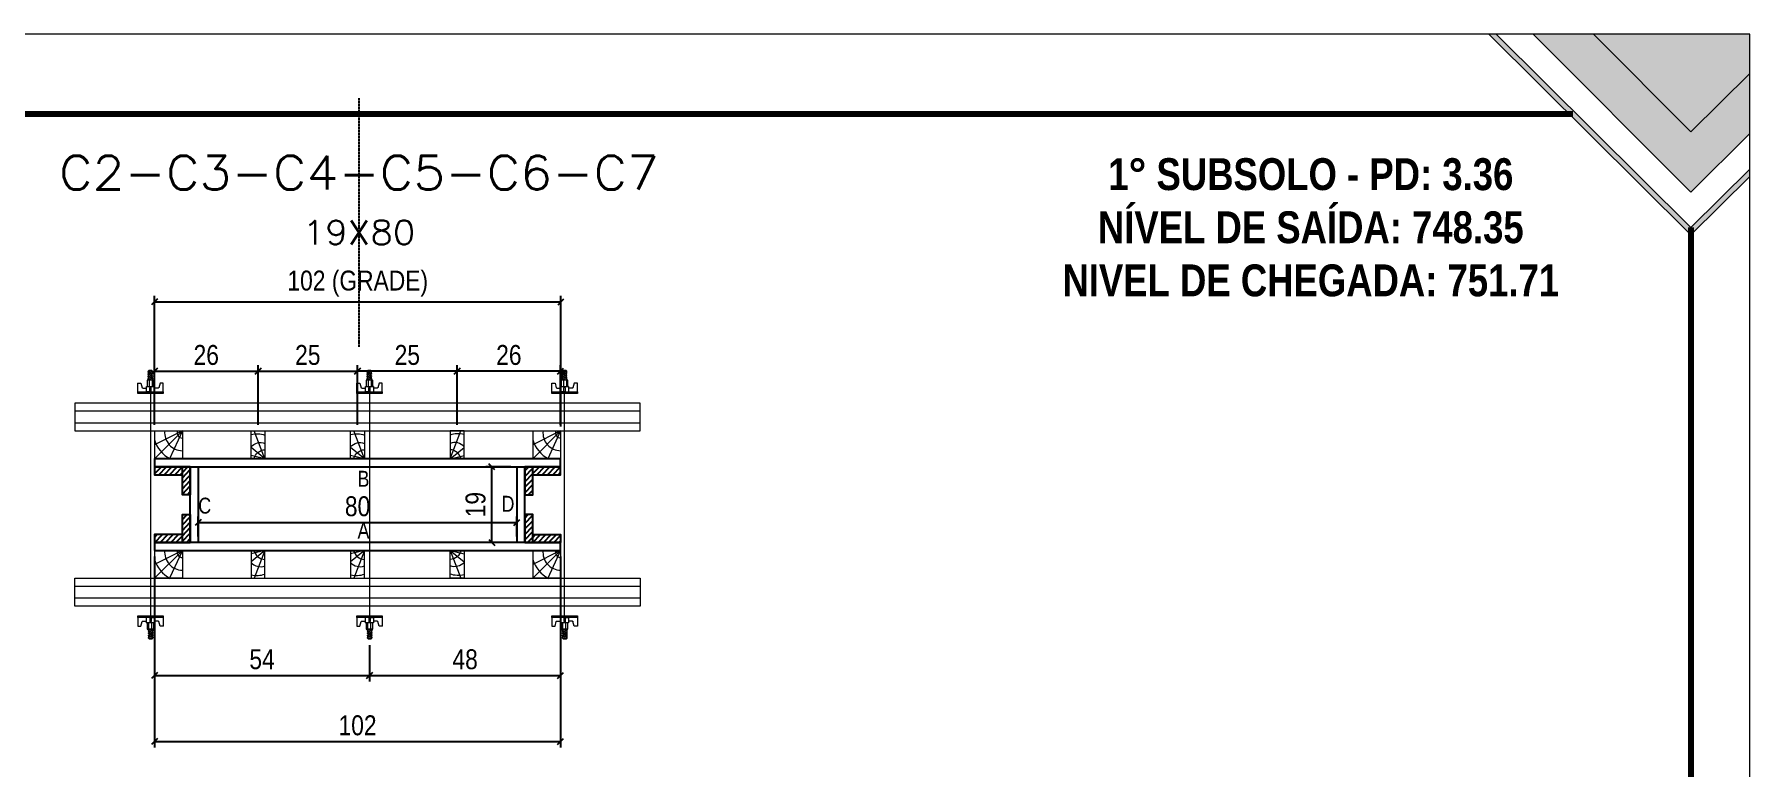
# Model space of a CAD drawing. Extents: x 71 to 6311, y -2991 to 2643.
# Drawn here: x 2280 to 3141, y -2310 to -1941 of the extents above; entities that cross this region are included whole.
import ezdxf
from ezdxf.enums import TextEntityAlignment as Align

# ---------------------------------------------------------------- set-up
doc = ezdxf.new("R2010")
doc.units = 0
doc.linetypes.add('HIDDEN', pattern=[0.375, 0.25, -0.125])
for name, color, linetype in [('COTA', 241, 'Continuous'), ('NOMENCLATURA', 7, 'Continuous'), ('Painéis', 200, 'Continuous'), ('PONTALETE', 7, 'Continuous'), ('SARRAFO', 251, 'Continuous'), ('Texto de Titulo', 7, 'Continuous'), ('Texto Qtd Sarr', 242, 'Continuous')]:
    doc.layers.add(name, color=color, linetype=linetype)
for name, color, linetype, lineweight in [('Folhas', 255, 'Continuous', 9), ('Hachura', 251, 'Continuous', 9), ('Madeira', 126, 'Continuous', 18), ('Perfil Metálico', 224, 'Continuous', 18), ('Texto Seção', 7, 'Continuous', 15)]:
    doc.layers.add(name, color=color, linetype=linetype, lineweight=lineweight)
doc.styles.add('COTA TECNICA 2X', font='techl___.ttf', dxfattribs={"height": 10})
doc.styles.add('ROMANC', font='techb___.ttf', dxfattribs={"height": 2.5})
doc.styles.add('ROMANS', font='romans.shx', dxfattribs={"oblique": 19})
doc.styles.get("Standard").update_dxf_attribs({"font": 'arial.ttf'})
doc.dimstyles.new('SECAO PILAR', dxfattribs={"dimtxt": 10, "dimasz": 3, "dimexe": 3, "dimexo": 3, "dimgap": 3, "dimtad": 1, "dimdec": 1, "dimlfac": 0.5, "dimzin": 12, "dimdsep": 46, "dimtxsty": 'COTA TECNICA 2X', "dimblk1": 'OBLIQUE', "dimblk2": 'OBLIQUE', "dimsah": 1, "dimcen": 0.9, "dimclrd": 256, "dimclre": 256, "dimclrt": 256, "dimadec": 1, "dimazin": 3, "dimtfac": 1, "dimtdec": 1, "dimtmove": 0, "dimatfit": 3, "dimfxl": 1, "dimtolj": 1, "dimtzin": 12, "dimarcsym": 0})
pattern_1 = [(46, (4027.2305, -2336.682), (-1.3703423, 1.3233242), [])]
pattern_2 = [(46, (4027.2305, -2348.682), (-1.3703423, 1.3233242), [])]
pattern_3 = [(46, (3907.2305, -2336.682), (-1.3703423, 1.3233242), [])]
pattern_4 = [(46, (3907.2305, -2348.682), (-1.3703423, 1.3233242), [])]

# ---------------------------------------------------------------- blocks, each defined once
blk = doc.blocks.new('9999999999')
at = {"transparency": 33554687}
h = blk.add_hatch(color=30, dxfattribs=at)
h.dxf.hatch_style = 1
h.paths.add_polyline_path([(1357.72, 1050), (1354.03, 1050), (1455.46, 949.33), (1485, 978.68), (1485, 982.35), (1455.46, 952.99)])
at = {"true_color": 0x000000, "transparency": 33554687}
h = blk.add_hatch(color=18, dxfattribs=at)
h.dxf.hatch_style = 1
h.paths.add_polyline_path([(1406.56, 1050), (1376.24, 1050), (1455.46, 970.78), (1485, 1000.13), (1485, 1030.36), (1455.51, 1001.06)])
at = {"true_color": 0xff7f00, "transparency": 33554687}
h = blk.add_hatch(color=30, dxfattribs=at)
h.dxf.hatch_style = 1
h.paths.add_polyline_path([(1485, 1030.36), (1485, 1050), (1406.56, 1050), (1455.51, 1001.06)])
at = {"color": 30, "transparency": 33554687}
for points in [[(1485, 978.68), (1455.46, 949.33), (1354.03, 1050)], [(1485, 982.35), (1455.46, 952.99), (1357.72, 1050)], [(1376.24, 1050), (1455.46, 970.78), (1485, 1000.13)], [(1406.56, 1050), (1455.51, 1001.06), (1485, 1030.36)]]:
    blk.add_lwpolyline(points, dxfattribs=at)
at = {"layer": 'Folhas'}
blk.add_lwpolyline([(0, 0), (1485, 0), (1485, 1050), (0, 1050)], close=True, dxfattribs=at)
at = {"layer": 'Folhas', "color": 30, "const_width": 3}
for points in [[(1396.18, 1010), (50, 1010), (50, 40), (1396.18, 40)], [(1455.46, 97.01), (1455.46, 952.99)]]:
    blk.add_lwpolyline(points, dxfattribs=at)
blk = doc.blocks.new('_Oblique')
at = {"color": 0, "linetype": 'ByBlock', "lineweight": -2}
blk.add_line((-0.5, -0.5), (0.5, 0.5), dxfattribs=at)
blk = doc.blocks.new('*D459')
at = {"layer": 'COTA', "lineweight": -2, "transparency": 16777216}
for p, q in [((2340.23, -2203.68), (2340.23, -2299.67)), ((2544.23, -2203.68), (2544.23, -2299.67)), ((2340.23, -2296.67), (2544.23, -2296.67))]:
    blk.add_line(p, q, dxfattribs=at)
at = {"layer": 'Defpoints', "color": 0, "transparency": 16777216}
for p in [(2340.23, -2200.68), (2544.23, -2200.68), (2544.23, -2296.67)]:
    blk.add_point(p, dxfattribs=at)
at = {"layer": 'COTA', "lineweight": -2, "transparency": 16777216, "xscale": 3, "yscale": 3, "zscale": 3, "rotation": 180}
blk.add_blockref('_Oblique', (2340.23, -2296.67), dxfattribs=at)
at = {"layer": 'COTA', "lineweight": -2, "transparency": 16777216, "xscale": 3, "yscale": 3, "zscale": 3}
blk.add_blockref('_Oblique', (2544.23, -2296.67), dxfattribs=at)
at = {"layer": 'COTA', "transparency": 16777216, "insert": (2442.23, -2288.56), "char_height": 10, "attachment_point": 5, "style": 'COTA TECNICA 2X'}
blk.add_mtext('\\A1;102', dxfattribs=at)
blk = doc.blocks.new('*D460')
at = {"layer": 'COTA', "lineweight": -2, "transparency": 16777216}
for p, q in [((2362.23, -2193.68), (2362.23, -2183.68)), ((2362.23, -2186.68), (2522.23, -2186.68)), ((2522.23, -2193.68), (2522.23, -2183.68))]:
    blk.add_line(p, q, dxfattribs=at)
at = {"layer": 'Defpoints', "color": 0, "transparency": 16777216}
for p in [(2522.23, -2186.68), (2362.23, -2196.68), (2522.23, -2196.68)]:
    blk.add_point(p, dxfattribs=at)
at = {"layer": 'COTA', "lineweight": -2, "transparency": 16777216, "xscale": 3, "yscale": 3, "zscale": 3, "rotation": 180}
blk.add_blockref('_Oblique', (2362.23, -2186.68), dxfattribs=at)
at = {"layer": 'COTA', "lineweight": -2, "transparency": 16777216, "xscale": 3, "yscale": 3, "zscale": 3}
blk.add_blockref('_Oblique', (2522.23, -2186.68), dxfattribs=at)
at = {"layer": 'COTA', "transparency": 16777216, "insert": (2442.23, -2178.56), "char_height": 10, "attachment_point": 5, "style": 'COTA TECNICA 2X'}
blk.add_mtext('\\A1;80', dxfattribs=at)
blk = doc.blocks.new('B1A.E')
at = {"layer": 'Madeira', "linetype": 'ByBlock', "ltscale": 0.05}
for p, q in [((0, 7), (0, 0)), ((0, 7), (0, 0)), ((7, 7), (7, 0)), ((7, 7), (7, 0))]:
    blk.add_line(p, q, dxfattribs=at)
at = {"layer": 'Madeira', "ltscale": 0.05}
for p, q in [((0, 7), (7, 7)), ((7, 7), (0, 0)), ((7, 7), (0, 3.5)), ((7, 7), (3.77, 0)), ((7, 0), (0, 0))]:
    blk.add_line(p, q, dxfattribs=at)
for centre, radius, start, end in [((7.54, 7), 7.87, 196.5528, 242.8845), ((7.08, 6.57), 4.53, 174.4861, 268.9531), ((7.09, 6.61), 1.41, 163.7819, 266.2825)]:
    blk.add_arc(centre, radius, start, end, dxfattribs=at)
blk = doc.blocks.new('B1A.D')
at = {"layer": 'COTA', "linetype": 'ByBlock'}
blk.add_blockref('B1A.E', (-7, 0), dxfattribs=at)
blk = doc.blocks.new('B1B.E')
at = {"layer": 'Madeira', "linetype": 'ByBlock', "ltscale": 0.05}
for p, q in [((0, 0), (0, -7)), ((0, 0), (0, -7)), ((7, 0), (7, -7)), ((7, 0), (7, -7))]:
    blk.add_line(p, q, dxfattribs=at)
at = {"layer": 'Madeira', "ltscale": 0.05}
for p, q in [((0, 0), (7, 0)), ((7, 0), (0, -7)), ((7, 0), (0, -3.5)), ((7, 0), (3.77, -7)), ((7, -7), (0, -7))]:
    blk.add_line(p, q, dxfattribs=at)
for centre, radius, start, end in [((7.08, -0.43), 4.53, 174.4861, 268.9531), ((7.09, -0.39), 1.41, 163.7819, 266.2825), ((7.54, 0), 7.87, 196.5528, 242.8845)]:
    blk.add_arc(centre, radius, start, end, dxfattribs=at)
blk = doc.blocks.new('B1B.D')
at = {"layer": 'Madeira', "linetype": 'ByBlock', "ltscale": 0.05}
for p, q in [((-7, 0), (-7, -7)), ((-7, 0), (-7, -7)), ((0, 0), (0, -7)), ((0, 0), (0, -7))]:
    blk.add_line(p, q, dxfattribs=at)
at = {"layer": 'Madeira', "ltscale": 0.05}
for p, q in [((-7, 0), (0, 0)), ((0, 0), (-7, -7)), ((0, 0), (-7, -3.5)), ((0, 0), (-3.23, -7)), ((0, -7), (-7, -7))]:
    blk.add_line(p, q, dxfattribs=at)
for centre, radius, start, end in [((0.54, 0), 7.87, 196.5528, 242.8845), ((0.08, -0.44), 4.53, 174.4861, 268.9531), ((0.09, -0.39), 1.41, 163.7819, 266.2825)]:
    blk.add_arc(centre, radius, start, end, dxfattribs=at)
blk = doc.blocks.new('*D463')
at = {"layer": 'COTA', "lineweight": -2, "transparency": 16777216}
for p, q in [((2340.23, -2132.88), (2340.23, -2072.88)), ((2340.23, -2075.88), (2544.41, -2075.88)), ((2544.41, -2138.47), (2544.41, -2072.88))]:
    blk.add_line(p, q, dxfattribs=at)
at = {"layer": 'Defpoints', "color": 0, "transparency": 16777216}
for p in [(2544.41, -2075.88), (2340.23, -2135.88), (2544.41, -2141.47)]:
    blk.add_point(p, dxfattribs=at)
at = {"layer": 'COTA', "lineweight": -2, "transparency": 16777216, "xscale": 3, "yscale": 3, "zscale": 3, "rotation": 180}
blk.add_blockref('_Oblique', (2340.23, -2075.88), dxfattribs=at)
at = {"layer": 'COTA', "lineweight": -2, "transparency": 16777216, "xscale": 3, "yscale": 3, "zscale": 3}
blk.add_blockref('_Oblique', (2544.41, -2075.88), dxfattribs=at)
at = {"layer": 'COTA', "transparency": 16777216, "insert": (2442.32, -2066.66), "char_height": 10, "attachment_point": 5, "style": 'COTA TECNICA 2X'}
blk.add_mtext('\\A1;102 (GRADE)', dxfattribs=at)
blk = doc.blocks.new('MEIO PONTALETE')
at = {"layer": 'Madeira'}
for q in [(2.71, 7), (3.5, 2.88), (3.5, 0.87)]:
    blk.add_line((0, 0), q, dxfattribs=at)
blk.add_lwpolyline([(0, 0), (3.5, 0), (3.5, 7), (0, 7)], close=True, dxfattribs=at)
for centre, radius, start, end in [((2.04, 0.06), 6.23, 76.4499, 109.0913), ((1.09, 0.9), 3.19, 40.9063, 109.9847), ((-0.21, -0.78), 3.09, 14.6322, 86.0383)]:
    blk.add_arc(centre, radius, start, end, dxfattribs=at)
blk = doc.blocks.new('BLOCK 2')
at = {"layer": 'PONTALETE', "color": 1, "xscale": -2, "yscale": 2, "zscale": 2}
blk.add_blockref('MEIO PONTALETE', (131231.05, 34113.97), dxfattribs=at)
blk = doc.blocks.new('A2')
at = {"layer": 'COTA', "linetype": 'ByBlock'}
blk.add_blockref('BLOCK 2', (-131205.24, -34118.58), dxfattribs=at)
blk = doc.blocks.new('B2A')
at = {"layer": 'COTA', "linetype": 'ByBlock', "xscale": 10, "yscale": 10, "zscale": 10}
blk.add_blockref('A2', (-188.1, 46), dxfattribs=at)
blk = doc.blocks.new('B2A.E')
at = {"layer": 'COTA', "linetype": 'ByBlock', "xscale": 0.05000874370170691, "yscale": 0.05000874370170691, "zscale": 0.05000874370170691}
blk.add_blockref('B2A', (0, 0), dxfattribs=at)
blk = doc.blocks.new('B2B.E')
at = {"layer": 'COTA', "linetype": 'ByBlock'}
blk.add_blockref('B2A.E', (0, -7), dxfattribs=at)
blk = doc.blocks.new('*D464')
at = {"layer": 'COTA', "lineweight": -2, "transparency": 16777216}
for p, q in [((2340.23, -2137.68), (2340.23, -2107.68)), ((2340.23, -2110.68), (2392.23, -2110.68)), ((2392.23, -2137.68), (2392.23, -2107.68))]:
    blk.add_line(p, q, dxfattribs=at)
at = {"layer": 'Defpoints', "color": 0, "transparency": 16777216}
for p in [(2392.23, -2110.68), (2340.23, -2140.68), (2392.23, -2140.68)]:
    blk.add_point(p, dxfattribs=at)
at = {"layer": 'COTA', "lineweight": -2, "transparency": 16777216, "xscale": 3, "yscale": 3, "zscale": 3, "rotation": 180}
blk.add_blockref('_Oblique', (2340.23, -2110.68), dxfattribs=at)
at = {"layer": 'COTA', "lineweight": -2, "transparency": 16777216, "xscale": 3, "yscale": 3, "zscale": 3}
blk.add_blockref('_Oblique', (2392.23, -2110.68), dxfattribs=at)
at = {"layer": 'COTA', "transparency": 16777216, "insert": (2366.23, -2102.58), "char_height": 10, "attachment_point": 5, "style": 'COTA TECNICA 2X'}
blk.add_mtext('\\A1;26', dxfattribs=at)
blk = doc.blocks.new('C')
at = {"layer": 'Hachura', "color": 0}
for p, q in [((0, 3.22), (0, -3.22)), ((0.45, 3.22), (0, 3.22)), ((0.46, 3.16), (0, 3.16)), ((0.46, 3.05), (0, 3.05)), ((0.46, 2.88), (0, 2.88)), ((0, 2.75), (0, -1.16)), ((0.46, 2.65), (0, 2.65)), ((0.46, 2.23), (0, 2.23)), ((0.46, 1.51), (0, 1.51)), ((0.39, 0.49), (0.17, 0.49)), ((0.45, -3.23), (0.45, 3.22)), ((0.45, 3.22), (2.58, 3.22)), ((1.74, 0.97), (0.45, 0.97)), ((1.45, 0.1), (0.45, 0.1)), ((1.35, 1.94), (1.35, 0.96)), ((2.58, 2.39), (1.47, 2.09)), ((1.74, -0.97), (1.74, 0.97)), ((1.74, 0.97), (1.74, 0.84)), ((1.74, 0.97), (1.74, 0.84)), ((1.74, 0.84), (3.35, 0.84)), ((3.35, 0.45), (1.74, 0.45)), ((2.58, 3.22), (2.58, 2.39)), ((3.32, 0.84), (3.32, -0.84)), ((3.35, 0.84), (3.35, -0.84)), ((3.68, 0.45), (3.35, 0.45)), ((3.84, -0.52), (3.35, 0.45)), ((3.35, 0.06), (3.67, -0.57)), ((3.68, 0.45), (4.16, -0.52)), ((3.72, 0.5), (4.25, -0.57)), ((4.37, -0.55), (3.83, 0.53)), ((4.15, 0.45), (3.93, 0.45)), ((4.42, -0.52), (3.93, 0.45)), ((4.15, 0.45), (4.26, 0.45)), ((4.26, 0.45), (4.74, -0.52)), ((4.3, 0.5), (4.83, -0.57)), ((4.95, -0.55), (4.41, 0.53)), ((4.51, 0.45), (4.84, 0.45)), ((5, -0.52), (4.51, 0.45)), ((4.84, 0.45), (5.32, -0.52)), ((4.88, 0.5), (5.41, -0.57)), ((5.53, -0.55), (4.99, 0.53)), ((5.58, -0.52), (5.09, 0.45)), ((5.42, 0.45), (5.09, 0.45)), ((5.58, -0.52), (5.09, 0.45)), ((5.42, 0.45), (5.74, -0.19)), ((5.46, 0.5), (5.74, -0.07)), ((5.74, 0.19), (5.57, 0.53)), ((5.74, 0.32), (5.68, 0.45)), ((5.68, 0.45), (5.74, 0.45)), ((5.74, 0.45), (5.9, 0.29)), ((5.74, 0.45), (5.74, -0.52)), ((5.9, -0.36), (5.9, 0.29)), ((0.45, 0), (0, 0)), ((0.46, -1.52), (0, -1.52)), ((0.46, -2.23), (0, -2.23)), ((0.46, -2.65), (0, -2.65)), ((0.46, -2.88), (0, -2.88)), ((0.46, -3.05), (0, -3.05)), ((0.46, -3.16), (0, -3.16)), ((0, -3.22), (2.57, -3.22)), ((0.08, -0.48), (0.29, -0.48)), ((0.29, -0.48), (0.4, -0.48)), ((0.45, 0), (0.45, -0.97)), ((0.45, -0.16), (1.45, -0.16)), ((0.45, -0.65), (0.45, -0.32)), ((0.45, -3.23), (0.45, -0.65)), ((0.45, -0.97), (1.74, -0.97)), ((1.35, -1.94), (1.35, -0.97)), ((2.58, -2.39), (1.47, -2.1)), ((3.35, -0.32), (1.74, -0.32)), ((3.35, -0.84), (1.74, -0.84)), ((2.58, -3.23), (2.58, -2.39)), ((3.35, -0.07), (3.58, -0.52)), ((3.35, -0.52), (3.58, -0.52)), ((3.84, -0.52), (4.16, -0.52)), ((4.42, -0.52), (4.74, -0.52)), ((4.63, -0.52), (4.74, -0.52)), ((5, -0.52), (5.32, -0.52)), ((5.58, -0.52), (5.74, -0.52)), ((5.74, -0.52), (5.9, -0.36)), ((5.74, -0.52), (5.74, -0.52))]:
    blk.add_line(p, q, dxfattribs=at)
for centre, radius, start, end in [((1.52, 1.94), 0.161, 104.7436, 180), ((1.44, -0.03), 0.129, 272.695, 87.305), ((3.81, 0.39), 0.143, 25.5688, 154.4312), ((4.39, 0.39), 0.143, 25.5688, 154.4312), ((4.97, 0.39), 0.143, 25.5688, 154.4312), ((5.55, 0.39), 0.143, 25.5688, 154.4312), ((0.17, -0.37), 0.174, 221.744, 317.8592), ((1.52, -1.94), 0.161, 180, 255.2564), ((3.71, -0.4), 0.174, 222.1408, 318.256), ((4.29, -0.4), 0.174, 222.1408, 318.256), ((4.87, -0.4), 0.174, 222.1408, 318.256), ((5.45, -0.4), 0.174, 222.1408, 318.256), ((5.61, -0.4), 0.174, 317.8592, 318.256)]:
    blk.add_arc(centre, radius, start, end, dxfattribs=at)
blk = doc.blocks.new('PAR.CIM')
at = {"layer": 'Hachura', "linetype": 'Continuous', "xscale": -1, "rotation": 270}
blk.add_blockref('C', (0, 0), dxfattribs=at)
blk = doc.blocks.new('PAR.BAI')
at = {"layer": 'Hachura', "linetype": 'Continuous', "xscale": -1, "rotation": 90}
blk.add_blockref('C', (0, 0), dxfattribs=at)
blk = doc.blocks.new('*D465')
at = {"layer": 'COTA', "lineweight": -2, "transparency": 16777216}
for p, q in [((2340.23, -2231.68), (2340.23, -2266.48)), ((2448.3, -2248.28), (2448.3, -2266.48)), ((2340.23, -2263.48), (2448.3, -2263.48))]:
    blk.add_line(p, q, dxfattribs=at)
at = {"layer": 'Defpoints', "color": 0, "transparency": 16777216}
for p in [(2340.23, -2228.68), (2448.3, -2245.28), (2448.3, -2263.48)]:
    blk.add_point(p, dxfattribs=at)
at = {"layer": 'COTA', "lineweight": -2, "transparency": 16777216, "xscale": 3, "yscale": 3, "zscale": 3, "rotation": 180}
blk.add_blockref('_Oblique', (2340.23, -2263.48), dxfattribs=at)
at = {"layer": 'COTA', "lineweight": -2, "transparency": 16777216, "xscale": 3, "yscale": 3, "zscale": 3}
blk.add_blockref('_Oblique', (2448.3, -2263.48), dxfattribs=at)
at = {"layer": 'COTA', "transparency": 16777216, "insert": (2394.26, -2255.37), "char_height": 10, "attachment_point": 5, "style": 'COTA TECNICA 2X'}
blk.add_mtext('\\A1;54', dxfattribs=at)
blk = doc.blocks.new('*D466')
at = {"layer": 'COTA', "lineweight": -2, "transparency": 16777216}
for p, q in [((2448.3, -2248.28), (2448.3, -2266.48)), ((2544.23, -2248.28), (2544.23, -2266.48)), ((2448.3, -2263.48), (2544.23, -2263.48))]:
    blk.add_line(p, q, dxfattribs=at)
at = {"layer": 'Defpoints', "color": 0, "transparency": 16777216}
for p in [(2448.3, -2245.28), (2544.23, -2245.28), (2544.23, -2263.48)]:
    blk.add_point(p, dxfattribs=at)
at = {"layer": 'COTA', "lineweight": -2, "transparency": 16777216, "xscale": 3, "yscale": 3, "zscale": 3, "rotation": 180}
blk.add_blockref('_Oblique', (2448.3, -2263.48), dxfattribs=at)
at = {"layer": 'COTA', "lineweight": -2, "transparency": 16777216, "xscale": 3, "yscale": 3, "zscale": 3}
blk.add_blockref('_Oblique', (2544.23, -2263.48), dxfattribs=at)
at = {"layer": 'COTA', "transparency": 16777216, "insert": (2496.26, -2255.39), "char_height": 10, "attachment_point": 5, "style": 'COTA TECNICA 2X'}
blk.add_mtext('\\A1;48', dxfattribs=at)
blk = doc.blocks.new('*D467')
at = {"layer": 'COTA', "lineweight": -2, "transparency": 16777216}
for p, q in [((2519.23, -2158.68), (2506.6, -2158.68)), ((2509.6, -2196.68), (2509.6, -2158.68)), ((2519.23, -2196.68), (2506.6, -2196.68))]:
    blk.add_line(p, q, dxfattribs=at)
at = {"layer": 'Defpoints', "color": 0, "transparency": 16777216}
for p in [(2509.6, -2158.68), (2522.23, -2158.68), (2522.23, -2196.68)]:
    blk.add_point(p, dxfattribs=at)
at = {"layer": 'COTA', "lineweight": -2, "transparency": 16777216, "xscale": 3, "yscale": 3, "zscale": 3}
for p, rotation in [((2509.6, -2158.68), 90), ((2509.6, -2196.68), 270)]:
    blk.add_blockref('_Oblique', p, dxfattribs=dict(at, rotation=rotation))
at = {"layer": 'COTA', "transparency": 16777216, "insert": (2501.52, -2177.68), "char_height": 10, "attachment_point": 5, "rotation": 90, "style": 'COTA TECNICA 2X'}
blk.add_mtext('\\A1;19', dxfattribs=at)
blk = doc.blocks.new('titulo1')
at = {"layer": 'Defpoints', "color": 252, "linetype": 'HIDDEN', "ltscale": 2}
blk.add_line((0, 0), (0, 125), dxfattribs=at)
at = {"layer": 'Defpoints', "style": 'ROMANS', "oblique": 15}
blk.add_attdef('FOLHA', text='', height=10, dxfattribs=at).set_placement((0, 15.58), align=Align.MIDDLE_CENTER)
at = {"layer": 'Texto Qtd Sarr', "color": 3, "style": 'ROMANS', "oblique": 15}
for tag, height, p in [('TITULO', 17, (0, 71.45)), ('SEÇÃO', 12, (0, 41.55))]:
    blk.add_attdef(tag, text='', height=height, dxfattribs=at).set_placement(p, align=Align.MIDDLE_CENTER)
blk = doc.blocks.new('*D469')
at = {"layer": 'COTA', "lineweight": -2, "transparency": 16777216}
for p, q in [((2492.23, -2137.68), (2492.23, -2107.68)), ((2544.23, -2110.68), (2492.23, -2110.68)), ((2544.23, -2137.68), (2544.23, -2107.68))]:
    blk.add_line(p, q, dxfattribs=at)
at = {"layer": 'Defpoints', "color": 0, "transparency": 16777216}
for p in [(2492.23, -2110.68), (2492.23, -2140.68), (2544.23, -2140.68)]:
    blk.add_point(p, dxfattribs=at)
at = {"layer": 'COTA', "lineweight": -2, "transparency": 16777216, "xscale": 3, "yscale": 3, "zscale": 3, "rotation": 180}
blk.add_blockref('_Oblique', (2492.23, -2110.68), dxfattribs=at)
at = {"layer": 'COTA', "lineweight": -2, "transparency": 16777216, "xscale": 3, "yscale": 3, "zscale": 3}
blk.add_blockref('_Oblique', (2544.23, -2110.68), dxfattribs=at)
at = {"layer": 'COTA', "transparency": 16777216, "insert": (2518.23, -2102.58), "char_height": 10, "attachment_point": 5, "style": 'COTA TECNICA 2X'}
blk.add_mtext('\\A1;26', dxfattribs=at)
blk = doc.blocks.new('*D470')
at = {"layer": 'COTA', "lineweight": -2, "transparency": 16777216}
for p, q in [((2392.23, -2137.68), (2392.23, -2107.68)), ((2392.23, -2110.68), (2442.23, -2110.68)), ((2442.23, -2137.68), (2442.23, -2107.68))]:
    blk.add_line(p, q, dxfattribs=at)
at = {"layer": 'Defpoints', "color": 0, "transparency": 16777216}
for p in [(2442.23, -2110.68), (2392.23, -2140.68), (2442.23, -2140.68)]:
    blk.add_point(p, dxfattribs=at)
at = {"layer": 'COTA', "lineweight": -2, "transparency": 16777216, "xscale": 3, "yscale": 3, "zscale": 3, "rotation": 180}
blk.add_blockref('_Oblique', (2392.23, -2110.68), dxfattribs=at)
at = {"layer": 'COTA', "lineweight": -2, "transparency": 16777216, "xscale": 3, "yscale": 3, "zscale": 3}
blk.add_blockref('_Oblique', (2442.23, -2110.68), dxfattribs=at)
at = {"layer": 'COTA', "transparency": 16777216, "insert": (2417.23, -2102.57), "char_height": 10, "attachment_point": 5, "style": 'COTA TECNICA 2X'}
blk.add_mtext('\\A1;25', dxfattribs=at)
blk = doc.blocks.new('*D471')
at = {"layer": 'COTA', "lineweight": -2, "transparency": 16777216}
for p, q in [((2442.23, -2137.68), (2442.23, -2107.68)), ((2492.23, -2110.68), (2442.23, -2110.68)), ((2492.23, -2137.68), (2492.23, -2107.68))]:
    blk.add_line(p, q, dxfattribs=at)
at = {"layer": 'Defpoints', "color": 0, "transparency": 16777216}
for p in [(2442.23, -2110.68), (2442.23, -2140.68), (2492.23, -2140.68)]:
    blk.add_point(p, dxfattribs=at)
at = {"layer": 'COTA', "lineweight": -2, "transparency": 16777216, "xscale": 3, "yscale": 3, "zscale": 3, "rotation": 180}
blk.add_blockref('_Oblique', (2442.23, -2110.68), dxfattribs=at)
at = {"layer": 'COTA', "lineweight": -2, "transparency": 16777216, "xscale": 3, "yscale": 3, "zscale": 3}
blk.add_blockref('_Oblique', (2492.23, -2110.68), dxfattribs=at)
at = {"layer": 'COTA', "transparency": 16777216, "insert": (2467.23, -2102.57), "char_height": 10, "attachment_point": 5, "style": 'COTA TECNICA 2X'}
blk.add_mtext('\\A1;25', dxfattribs=at)

msp = doc.modelspace()

# ---------------------------------------------------------------- hatches: boundary and pattern name
at = {"layer": 'SARRAFO', "linetype": 'Continuous', "ltscale": 30}
h = msp.add_hatch(dxfattribs=at)
h.set_pattern_fill('ANSI31', color=256, scale=0.6, angle=1)
h.set_pattern_definition(pattern_2)
h.paths.add_polyline_path([(2354.231, -2158.682), (2340.231, -2158.682), (2340.231, -2162.682), (2354.231, -2162.682)])
h = msp.add_hatch(dxfattribs=at)
h.set_pattern_fill('ANSI31', color=256, scale=0.6, angle=1)
h.set_pattern_definition(pattern_2)
h.paths.add_polyline_path([(2358.231, -2158.682), (2354.231, -2158.682), (2354.231, -2172.682), (2358.231, -2172.682)])
h = msp.add_hatch(dxfattribs=at)
h.set_pattern_fill('ANSI31', color=256, scale=0.6, angle=1)
h.set_pattern_definition(pattern_4)
h.paths.add_polyline_path([(2530.231, -2158.682), (2526.231, -2158.682), (2526.231, -2172.682), (2530.231, -2172.682)])
h = msp.add_hatch(dxfattribs=at)
h.set_pattern_fill('ANSI31', color=256, scale=0.6, angle=1)
h.set_pattern_definition(pattern_4)
h.paths.add_polyline_path([(2544.231, -2158.682), (2530.231, -2158.682), (2530.231, -2162.682), (2544.231, -2162.682)])
h = msp.add_hatch(dxfattribs=at)
h.set_pattern_fill('ANSI31', color=256, scale=0.6, angle=1)
h.set_pattern_definition(pattern_1)
h.paths.add_polyline_path([(2358.231, -2182.682), (2354.231, -2182.682), (2354.231, -2196.682), (2358.231, -2196.682)])
h = msp.add_hatch(dxfattribs=at)
h.set_pattern_fill('ANSI31', color=256, scale=0.6, angle=1)
h.set_pattern_definition(pattern_3)
h.paths.add_polyline_path([(2530.231, -2182.682), (2526.231, -2182.682), (2526.231, -2196.682), (2530.231, -2196.682)])
h = msp.add_hatch(dxfattribs=at)
h.set_pattern_fill('ANSI31', color=256, scale=0.6, angle=1)
h.set_pattern_definition(pattern_1)
h.paths.add_polyline_path([(2354.231, -2192.682), (2340.231, -2192.682), (2340.231, -2196.682), (2354.231, -2196.682)])
h = msp.add_hatch(dxfattribs=at)
h.set_pattern_fill('ANSI31', color=256, scale=0.6, angle=1)
h.set_pattern_definition(pattern_3)
h.paths.add_polyline_path([(2544.231, -2192.682), (2530.231, -2192.682), (2530.231, -2196.682), (2544.231, -2196.682)])

# ---------------------------------------------------------------- linework, layer by layer
at = {"layer": 'Hachura', "linetype": 'Continuous', "ltscale": 30}
for points in [[(2338.231, -2121.882), (2338.231, -2233.482)], [(2448.231, -2121.882), (2448.231, -2233.482)], [(2546.231, -2233.482), (2546.231, -2121.882)]]:
    msp.add_lwpolyline(points, dxfattribs=at)
at = {"layer": 'Painéis', "linetype": 'Continuous', "ltscale": 30}
for points in [[(2340.231, -2158.682), (2544.231, -2158.682), (2544.231, -2154.682), (2340.231, -2154.682)], [(2340.231, -2200.682), (2544.231, -2200.682), (2544.231, -2196.682), (2340.231, -2196.682)]]:
    msp.add_lwpolyline(points, close=True, dxfattribs=at)
for points in [[(2358.231, -2196.682), (2358.231, -2158.682)], [(2362.231, -2158.682), (2362.231, -2196.682)], [(2522.231, -2158.682), (2522.231, -2196.682)], [(2526.231, -2196.682), (2526.231, -2158.682)]]:
    msp.add_lwpolyline(points, dxfattribs=at)
at = {"layer": 'Perfil Metálico', "linetype": 'Continuous', "ltscale": 30}
for points in [[(2300.231, -2140.68), (2584.231, -2140.68), (2584.231, -2126.68), (2300.231, -2126.68)], [(2300.231, -2214.682), (2584.231, -2214.682), (2584.231, -2228.682), (2300.231, -2228.682)]]:
    msp.add_lwpolyline(points, close=True, dxfattribs=at)
for points in [[(2584.231, -2130.68), (2300.231, -2130.68)], [(2300.231, -2136.68), (2584.231, -2136.68)], [(2300.231, -2218.682), (2584.231, -2218.682)], [(2584.231, -2224.682), (2300.231, -2224.682)]]:
    msp.add_lwpolyline(points, dxfattribs=at)
at = {"layer": 'SARRAFO', "linetype": 'Continuous', "ltscale": 30}
msp.add_line((2526.231, -2196.682), (2544.231, -2196.682), dxfattribs=at)
for points in [[(2358.231, -2158.682), (2340.231, -2158.682), (2340.231, -2162.682), (2354.231, -2162.682)], [(2358.231, -2158.682), (2358.231, -2172.682), (2354.231, -2172.682), (2354.231, -2158.682)], [(2544.231, -2158.682), (2526.231, -2158.682), (2526.231, -2172.682), (2530.231, -2172.682), (2530.231, -2158.682)], [(2530.231, -2162.682), (2544.231, -2162.682), (2544.231, -2158.682)], [(2354.231, -2196.682), (2354.231, -2182.682), (2358.231, -2182.682), (2358.231, -2196.682)], [(2530.231, -2196.682), (2530.231, -2182.682), (2526.231, -2182.682), (2526.231, -2196.682)], [(2354.231, -2192.682), (2340.231, -2192.682), (2340.231, -2196.682), (2358.231, -2196.682)], [(2530.231, -2192.682), (2544.231, -2192.682), (2544.231, -2196.682)]]:
    msp.add_lwpolyline(points, dxfattribs=at)

# ---------------------------------------------------------------- block references
at = {"layer": 'Folhas'}
msp.add_blockref('9999999999', (1656.471, -2991.496), dxfattribs=at)
at = {"layer": 'Hachura', "linetype": 'Continuous', "ltscale": 30, "xscale": 2, "yscale": 2, "zscale": 2}
for name, p in [('PAR.CIM', (2338.231, -2121.882)), ('PAR.CIM', (2448.231, -2121.882)), ('PAR.CIM', (2546.231, -2121.882)), ('PAR.BAI', (2338.231, -2233.482)), ('PAR.BAI', (2448.231, -2233.482)), ('PAR.BAI', (2546.231, -2233.482))]:
    msp.add_blockref(name, p, dxfattribs=at)
at = {"layer": 'Madeira', "linetype": 'Continuous', "ltscale": 30, "yscale": 2, "zscale": 2}
for name, p, xscale in [('B1B.E', (2340.231, -2140.682), 2), ('B2B.E', (2388.731, -2140.682), 2), ('B2B.E', (2438.731, -2140.682), 2), ('B2B.E', (2495.73, -2140.682), -2), ('B1B.D', (2544.231, -2140.68), 2), ('B1A.E', (2340.231, -2214.682), 2), ('B1A.D', (2544.231, -2214.682), 2)]:
    msp.add_blockref(name, p, dxfattribs=dict(at, xscale=xscale))
at = {"layer": 'Madeira', "linetype": 'Continuous', "ltscale": 30, "yscale": 2, "zscale": 2, "rotation": 180}
for p, xscale in [((2388.731, -2214.682), -2), ((2438.731, -2214.682), -2), ((2495.73, -2214.682), 2)]:
    msp.add_blockref('B2B.E', p, dxfattribs=dict(at, xscale=xscale))
at = {"layer": 'Texto Seção'}
ref = msp.add_blockref('titulo1', (2442.979, -2098.504), dxfattribs=at)
ref.add_attrib('TITULO', 'C2-C3-C4-C5-C6-C7', dxfattribs={"layer": 'Texto de Titulo', "color": 7, "height": 17, "style": 'ROMANS', "width": 1.1}).set_placement((2442.979, -2011.004), align=Align.MIDDLE_CENTER)
ref.add_attrib('SEÇÃO', '19X80', dxfattribs={"layer": 'Texto de Titulo', "color": 7, "height": 12, "style": 'ROMANS', "width": 1.1}).set_placement((2442.979, -2041.004), align=Align.MIDDLE_CENTER)

# ---------------------------------------------------------------- texts
at = {"layer": 'NOMENCLATURA', "linetype": 'Continuous', "ltscale": 30, "width": 0.8}
for s, p in [('B', (2442.223, -2168.682)), ('C', (2362.231, -2182.183)), ('D', (2514.558, -2181.247)), ('A', (2442.223, -2194.682))]:
    msp.add_text(s, height=8, dxfattribs=at).set_placement(p)
at = {"layer": 'NOMENCLATURA', "color": 2, "insert": (2921.021, -2003.71), "char_height": 16, "attachment_point": 2, "style": 'ROMANC'}
msp.add_mtext_dynamic_manual_height_columns('1° SUBSOLO - PD: 3.36\\PNÍVEL DE SAÍDA: 748.35\\PNIVEL DE CHEGADA: 751.71', width=449.07607, gutter_width=1, heights=[0], dxfattribs=at)

# ---------------------------------------------------------------- dimensions: what is measured, and where the dimension line sits
at = {"layer": 'COTA'}
dim = msp.add_linear_dim(base=(2544.413, -2075.882), p1=(2340.231, -2135.882), p2=(2544.413, -2141.467), text='102 (GRADE)', dimstyle='SECAO PILAR', override={"dimtmove": 1}, dxfattribs=at)
dim.commit()
dim.dimension.update_dxf_attribs({"geometry": '*D463', "text_midpoint": (2442.322, -2066.661)})
for base, p1, p2, picture, middle in [((2392.232, -2110.682), (2340.231, -2140.682), (2392.232, -2140.68), '*D464', (2366.231, -2102.58)), ((2442.231, -2110.682), (2392.232, -2140.68), (2442.231, -2140.68), '*D470', (2417.231, -2102.572)), ((2522.231, -2186.682), (2362.231, -2196.682), (2522.231, -2196.682), '*D460', (2442.231, -2178.558)), ((2544.231, -2296.667), (2340.231, -2200.682), (2544.231, -2200.682), '*D459', (2442.231, -2288.565)), ((2448.299, -2263.482), (2340.231, -2228.682), (2448.299, -2245.282), '*D465', (2394.265, -2255.372)), ((2544.231, -2263.482), (2448.299, -2245.282), (2544.231, -2245.282), '*D466', (2496.265, -2255.387))]:
    dim = msp.add_linear_dim(base=base, p1=p1, p2=p2, dimstyle='SECAO PILAR', override={"dimtmove": 1}, dxfattribs=at)
    dim.commit()
    dim.dimension.update_dxf_attribs({"geometry": picture, "text_midpoint": middle})
for base, p1, p2, angle, picture, middle in [((2442.233, -2110.682), (2492.229, -2140.68), (2442.233, -2140.68), 180, '*D471', (2467.231, -2102.572)), ((2492.229, -2110.682), (2544.231, -2140.682), (2492.229, -2140.68), 180, '*D469', (2518.23, -2102.58)), ((2509.605, -2158.682), (2522.231, -2196.682), (2522.231, -2158.682), 90, '*D467', (2501.517, -2177.682))]:
    dim = msp.add_linear_dim(base=base, p1=p1, p2=p2, angle=angle, dimstyle='SECAO PILAR', override={"dimtmove": 1}, dxfattribs=at)
    dim.commit()
    dim.dimension.update_dxf_attribs({"geometry": picture, "text_midpoint": middle})

doc.saveas('drawing.dxf')
